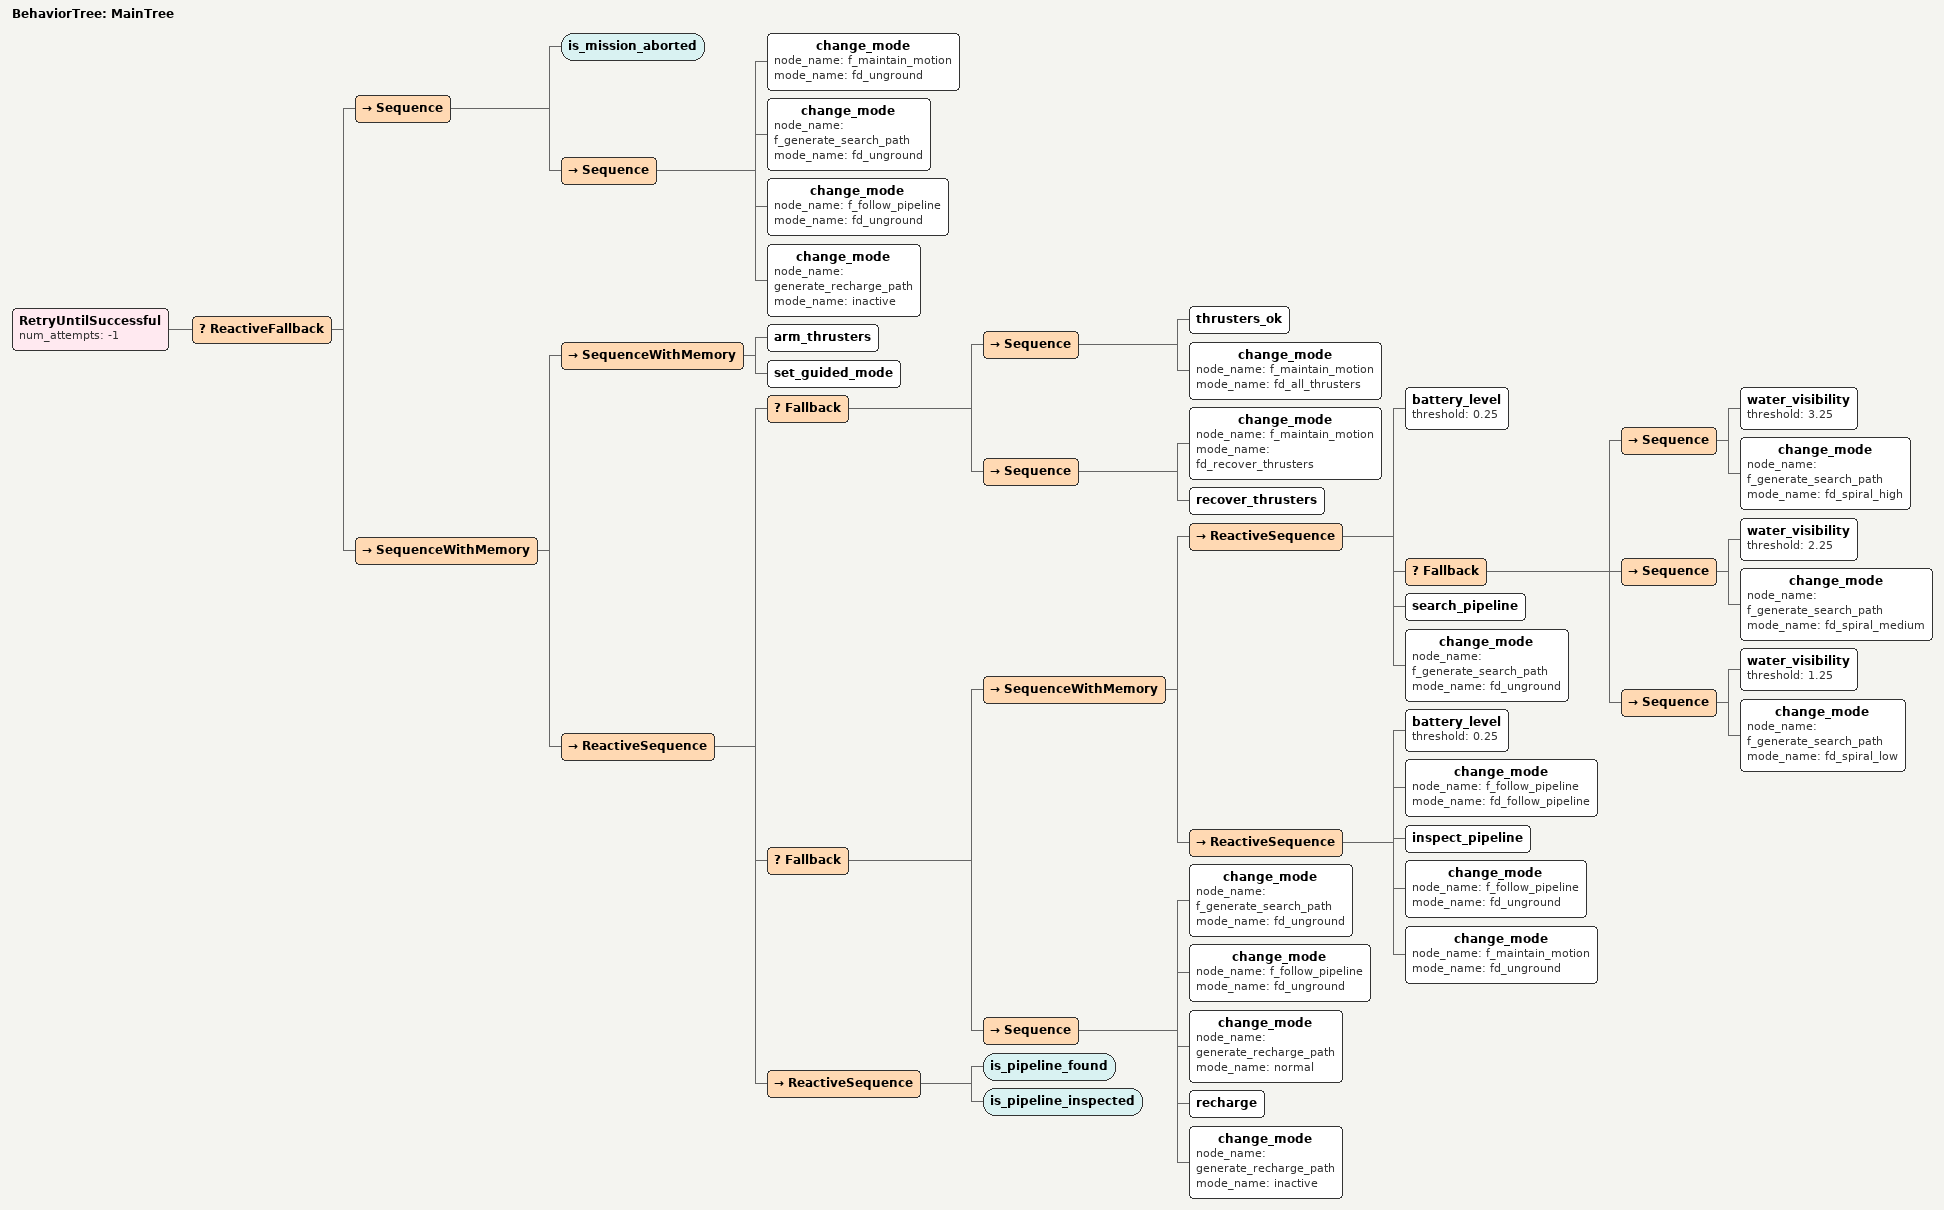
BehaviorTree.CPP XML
<?xml version="1.0" encoding="UTF-8"?>
<root BTCPP_format="4"
      main_tree_to_execute="MainTree">
  <BehaviorTree ID="MainTree">
    <RetryUntilSuccessful num_attempts="-1">
      <ReactiveFallback>
        <Sequence>
          <is_mission_aborted/>
          <Sequence>
            <change_mode node_name="f_maintain_motion"
                         mode_name="fd_unground"/>
            <change_mode node_name="f_generate_search_path"
                         mode_name="fd_unground"/>
            <change_mode node_name="f_follow_pipeline"
                         mode_name="fd_unground"/>
            <change_mode node_name="generate_recharge_path"
                         mode_name="inactive"/>
          </Sequence>
        </Sequence>
        <SequenceWithMemory>
          <SequenceWithMemory>
            <arm_thrusters/>
            <set_guided_mode/>
          </SequenceWithMemory>
          <ReactiveSequence>
            <Fallback>
              <Sequence>
                <thrusters_ok/>
                <change_mode node_name="f_maintain_motion"
                             mode_name="fd_all_thrusters"/>
              </Sequence>
              <Sequence>
                <change_mode node_name="f_maintain_motion"
                             mode_name="fd_recover_thrusters"/>
                <recover_thrusters/>
              </Sequence>
            </Fallback>
            <Fallback>
              <SequenceWithMemory>
                <ReactiveSequence>
                  <battery_level threshold="0.25"/>
                  <Fallback>
                    <Sequence>
                      <water_visibility threshold="3.25"/>
                      <change_mode node_name="f_generate_search_path"
                                   mode_name="fd_spiral_high"/>
                    </Sequence>
                    <Sequence>
                      <water_visibility threshold="2.25"/>
                      <change_mode node_name="f_generate_search_path"
                                   mode_name="fd_spiral_medium"/>
                    </Sequence>
                    <Sequence>
                      <water_visibility threshold="1.25"/>
                      <change_mode node_name="f_generate_search_path"
                                   mode_name="fd_spiral_low"/>
                    </Sequence>
                  </Fallback>
                  <search_pipeline/>
                  <change_mode node_name="f_generate_search_path"
                               mode_name="fd_unground"/>
                </ReactiveSequence>
                <ReactiveSequence>
                  <battery_level threshold="0.25"/>
                  <change_mode node_name="f_follow_pipeline"
                               mode_name="fd_follow_pipeline"/>
                  <inspect_pipeline/>
                  <change_mode node_name="f_follow_pipeline"
                               mode_name="fd_unground"/>
                  <change_mode node_name="f_maintain_motion"
                               mode_name="fd_unground"/>
                </ReactiveSequence>
              </SequenceWithMemory>
              <Sequence>
                <change_mode node_name="f_generate_search_path"
                             mode_name="fd_unground"/>
                <change_mode node_name="f_follow_pipeline"
                             mode_name="fd_unground"/>
                <change_mode node_name="generate_recharge_path"
                             mode_name="normal"/>
                <recharge/>
                <change_mode node_name="generate_recharge_path"
                             mode_name="inactive"/>
              </Sequence>
            </Fallback>
            <ReactiveSequence>
              <is_pipeline_found/>
              <is_pipeline_inspected/>
            </ReactiveSequence>
          </ReactiveSequence>
        </SequenceWithMemory>
      </ReactiveFallback>
    </RetryUntilSuccessful>
  </BehaviorTree>

</root>
